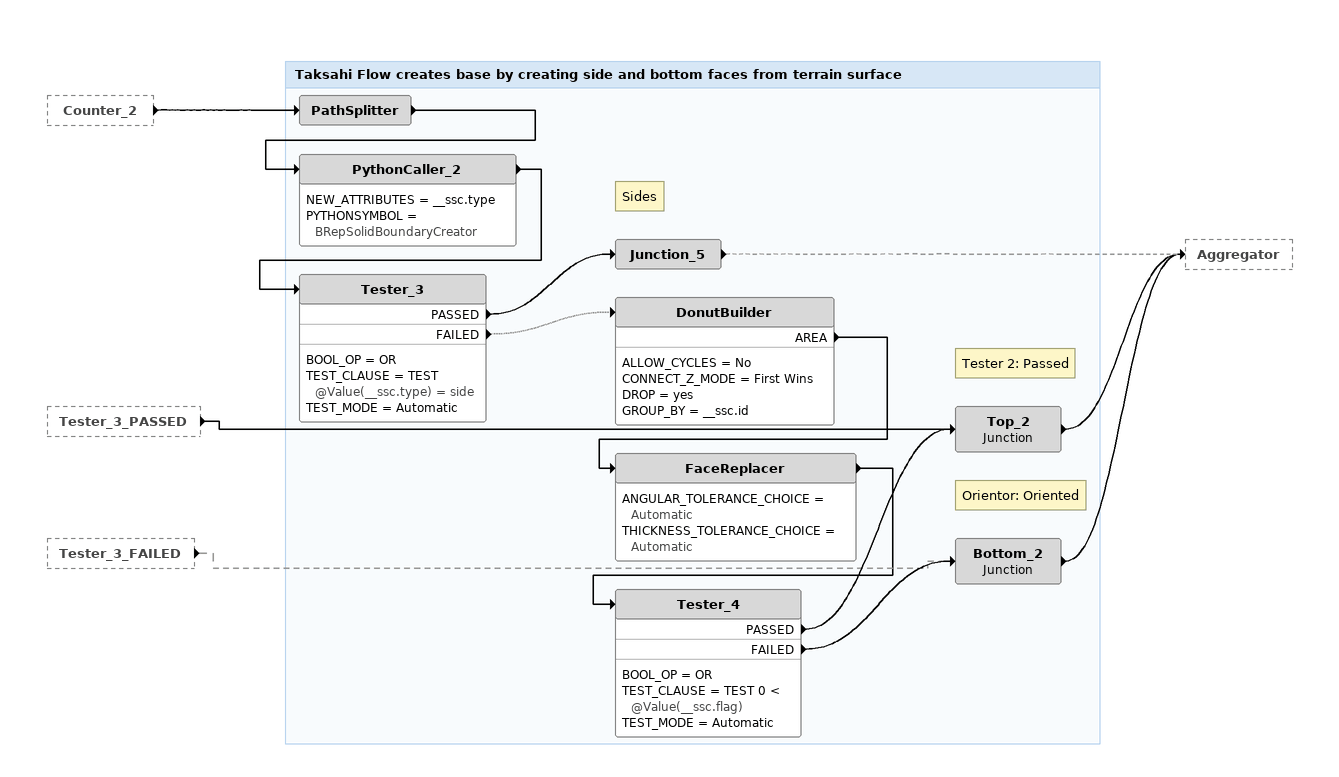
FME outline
Counter_2 [outside]
    -> PathSplitter
Tester_3_PASSED [outside]
    -> Top_2
Tester_3_FAILED [outside]
    -> Bottom_2 [off]

Bookmark: Taksahi Flow creates base by creating side and bottom faces from terrain surface
PathSplitter
    -> PythonCaller_2
PythonCaller_2
    NEW_ATTRIBUTES = __ssc.type
    PYTHONSYMBOL = BRepSolidBoundaryCreator
    -> Tester_3
Tester_3
    BOOL_OP = OR
    TEST_CLAUSE = TEST @Value(__ssc.type) = side
    TEST_MODE = Automatic
    PASSED -> Junction_5
    FAILED -> DonutBuilder [off]
Note: Sides
Junction_5
    -> Aggregator [off]
DonutBuilder
    ALLOW_CYCLES = No
    CONNECT_Z_MODE = First Wins
    DROP = yes
    GROUP_BY = __ssc.id
    AREA -> FaceReplacer
FaceReplacer
    ANGULAR_TOLERANCE_CHOICE = Automatic
    THICKNESS_TOLERANCE_CHOICE = Automatic
    -> Tester_4
Tester_4
    BOOL_OP = OR
    TEST_CLAUSE = TEST 0 < @Value(__ssc.flag)
    TEST_MODE = Automatic
    PASSED -> Top_2
    FAILED -> Bottom_2
Note: Tester 2: Passed
Top_2: Junction
    -> Aggregator
Note: Orientor: Oriented
Bottom_2: Junction
    -> Aggregator
